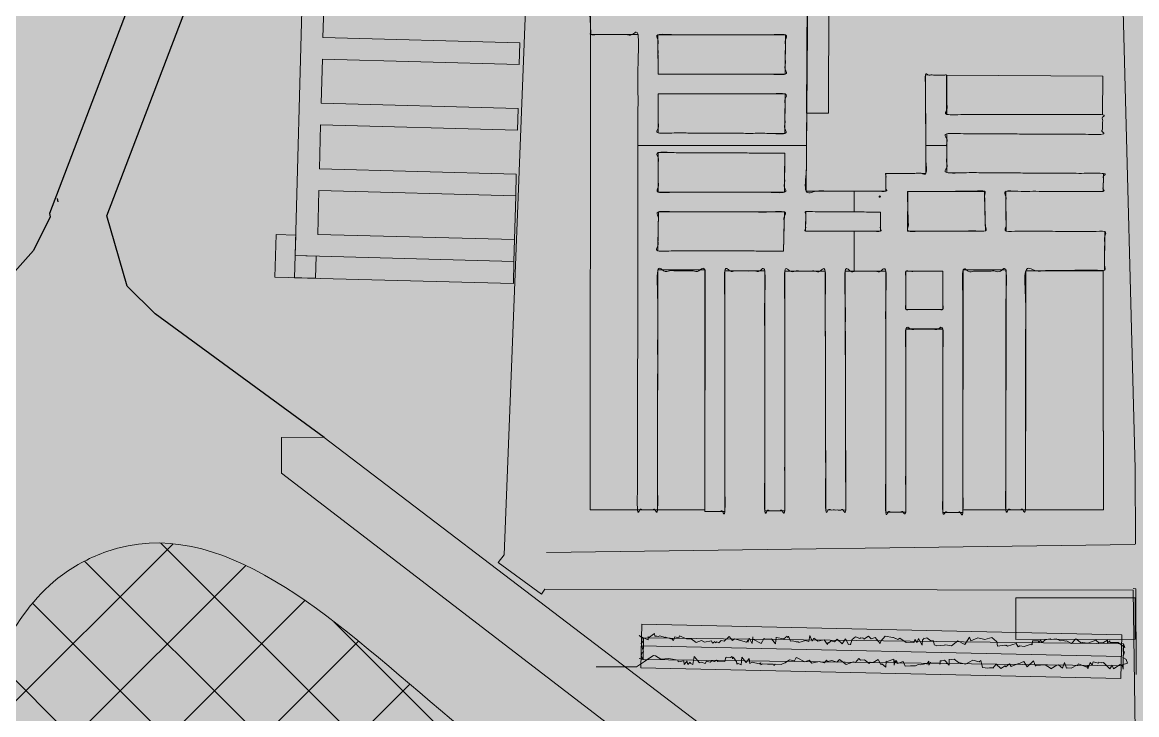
# Model space of a CAD drawing. Header units: metres. Extents: x 68582 to 69192, y 19191 to 19633.
# Drawn here: x 68884.2 to 68935.1, y 19441.5 to 19473.2 of the extents above; entities that cross this region are included whole.
import ezdxf

# ---------------------------------------------------------------- set-up
doc = ezdxf.new("R2010")
doc.units = ezdxf.units.M
doc.layers.get('0').update_dxf_attribs({"lineweight": 15})
doc.layers.add('None', color=7, linetype='Continuous', lineweight=5)

msp = doc.modelspace()

# ---------------------------------------------------------------- hatches: boundary and pattern name
at = {"true_color": 0xd1f0d1, "transparency": 33554687}
msp.add_hatch(color=254, dxfattribs=at).paths.add_polyline_path([(68588.122, 19191.443), (69192.296, 19191.443), (69192.296, 19628.232), (68588.122, 19628.232)], flags=0)
at = {"true_color": 0xffffff, "transparency": 33554687}
msp.add_hatch(color=7, dxfattribs=at).paths.add_polyline_path([(68897.942, 19454.195), (68936.933, 19424.471), (68965.43, 19402.104), (68964.17, 19400.02), (68955.785, 19406.122), (68954.813, 19406.889), (68935.102, 19422.414), (68933.483, 19423.763), (68896, 19452.573), (68896, 19454.195), (68897.898, 19454.211)], flags=0)
at = {"lineweight": 35, "true_color": 0x0988ff, "transparency": 33554687}
h = msp.add_hatch(dxfattribs=at)
h.set_pattern_fill('CMU HF', color=150, scale=50, style=0, pattern_type=2)
h.set_pattern_definition([(45, (0, 0), (-2.15526147, 2.15526147), []), (135, (0, 0), (2.15526147, 2.15526147), [])])
h.paths.add_polyline_path([(68885.984, 19447.918), (68886.1, 19448.002), (68886.219, 19448.084), (68886.339, 19448.164), (68886.461, 19448.242), (68886.585, 19448.317), (68886.71, 19448.39), (68886.837, 19448.461), (68886.964, 19448.53), (68887.093, 19448.596), (68887.223, 19448.659), (68887.353, 19448.72), (68887.484, 19448.779), (68887.615, 19448.834), (68887.747, 19448.887), (68887.879, 19448.938), (68888.011, 19448.985), (68888.133, 19449.027), (68888.254, 19449.065), (68888.376, 19449.102), (68888.497, 19449.136), (68888.619, 19449.168), (68888.74, 19449.197), (68888.862, 19449.224), (68888.983, 19449.249), (68889.104, 19449.272), (68889.225, 19449.292), (68889.346, 19449.31), (68889.468, 19449.326), (68889.589, 19449.34), (68889.709, 19449.352), (68889.951, 19449.368), (68890.193, 19449.377), (68890.434, 19449.377), (68890.675, 19449.369), (68890.916, 19449.353), (68891.157, 19449.33), (68891.398, 19449.299), (68891.638, 19449.26), (68891.878, 19449.214), (68892.118, 19449.162), (68892.358, 19449.102), (68892.598, 19449.035), (68892.838, 19448.962), (68893.077, 19448.883), (68893.316, 19448.797), (68893.555, 19448.705), (68893.794, 19448.608), (68894.033, 19448.504), (68894.272, 19448.395), (68894.51, 19448.281), (68894.749, 19448.161), (68895.225, 19447.906), (68895.701, 19447.632), (68896.176, 19447.341), (68896.651, 19447.033), (68897.126, 19446.71), (68897.6, 19446.373), (68898.547, 19445.662), (68899.493, 19444.913), (68907.211, 19438.427), (68909.052, 19436.807), (68909.918, 19435.994), (68910.738, 19435.175), (68911.13, 19434.763), (68911.507, 19434.348), (68911.87, 19433.93), (68912.218, 19433.509), (68912.55, 19433.084), (68912.864, 19432.655), (68913.161, 19432.222), (68913.303, 19432.004), (68913.44, 19431.785), (68913.572, 19431.564), (68913.699, 19431.342), (68913.821, 19431.118), (68913.938, 19430.894), (68914.05, 19430.667), (68914.156, 19430.44), (68914.257, 19430.21), (68914.352, 19429.979), (68914.442, 19429.747), (68914.526, 19429.513), (68914.604, 19429.277), (68914.676, 19429.039), (68914.742, 19428.799), (68914.802, 19428.558), (68914.856, 19428.315), (68914.903, 19428.069), (68914.954, 19427.757), (68914.994, 19427.441), (68915.026, 19427.123), (68915.047, 19426.801), (68915.06, 19426.477), (68915.065, 19426.15), (68915.061, 19425.82), (68915.049, 19425.487), (68915.03, 19425.152), (68915.004, 19424.814), (68914.971, 19424.473), (68914.931, 19424.13), (68914.834, 19423.438), (68914.714, 19422.736), (68914.576, 19422.025), (68914.421, 19421.307), (68912.836, 19414.986), (68912.418, 19413.103), (68912.237, 19412.167), (68912.079, 19411.238), (68911.949, 19410.317), (68911.851, 19409.409), (68911.815, 19408.96), (68911.788, 19408.516), (68911.771, 19408.075), (68911.764, 19407.639), (68911.768, 19407.208), (68911.783, 19406.782), (68911.811, 19406.362), (68911.85, 19405.948), (68911.902, 19405.54), (68911.933, 19405.338), (68911.967, 19405.138), (68912.005, 19404.94), (68912.046, 19404.743), (68912.09, 19404.549), (68912.139, 19404.356), (68912.191, 19404.165), (68912.246, 19403.976), (68912.306, 19403.789), (68912.369, 19403.604), (68912.436, 19403.421), (68912.508, 19403.24), (68912.583, 19403.061), (68912.662, 19402.885), (68912.728, 19402.746), (68912.796, 19402.61), (68912.867, 19402.474), (68912.94, 19402.34), (68913.093, 19402.075), (68913.255, 19401.813), (68913.426, 19401.556), (68913.605, 19401.302), (68913.792, 19401.05), (68913.986, 19400.801), (68914.187, 19400.554), (68914.395, 19400.309), (68914.827, 19399.82), (68917.731, 19396.765), (68918.234, 19396.202), (68918.733, 19395.614), (68919.225, 19394.997), (68919.467, 19394.676), (68919.705, 19394.347), (68919.975, 19393.959), (68920.239, 19393.559), (68920.498, 19393.15), (68920.75, 19392.733), (68920.995, 19392.308), (68921.233, 19391.876), (68921.463, 19391.44), (68921.684, 19390.999), (68921.896, 19390.556), (68922.099, 19390.11), (68922.291, 19389.664), (68922.473, 19389.218), (68922.643, 19388.773), (68922.801, 19388.331), (68922.947, 19387.893), (68923.081, 19387.459), (68923.2, 19387.031), (68923.306, 19386.611), (68923.397, 19386.198), (68923.474, 19385.795), (68923.506, 19385.597), (68923.534, 19385.402), (68923.558, 19385.209), (68923.578, 19385.02), (68923.594, 19384.834), (68923.606, 19384.651), (68923.613, 19384.471), (68923.616, 19384.295), (68923.615, 19384.123), (68923.609, 19383.954), (68923.599, 19383.79), (68923.583, 19383.629), (68923.563, 19383.473), (68923.552, 19383.397), (68923.539, 19383.322), (68923.525, 19383.247), (68923.509, 19383.174), (68923.493, 19383.102), (68923.475, 19383.032), (68923.456, 19382.962), (68923.435, 19382.894), (68923.414, 19382.827), (68923.391, 19382.761), (68923.367, 19382.697), (68923.341, 19382.633), (68923.314, 19382.571), (68923.286, 19382.511), (68923.257, 19382.451), (68923.226, 19382.393), (68923.194, 19382.337), (68923.161, 19382.282), (68923.126, 19382.228), (68923.09, 19382.176), (68923.052, 19382.125), (68923.013, 19382.075), (68922.991, 19382.049), (68922.969, 19382.022), (68922.946, 19381.997), (68922.923, 19381.971), (68922.899, 19381.946), (68922.875, 19381.922), (68922.825, 19381.874), (68922.774, 19381.828), (68922.721, 19381.784), (68922.667, 19381.741), (68922.611, 19381.701), (68922.553, 19381.661), (68922.494, 19381.624), (68922.433, 19381.588), (68922.371, 19381.554), (68922.308, 19381.521), (68922.242, 19381.49), (68922.176, 19381.46), (68922.108, 19381.432), (68922.038, 19381.406), (68921.967, 19381.381), (68921.895, 19381.357), (68921.821, 19381.335), (68921.746, 19381.314), (68921.669, 19381.295), (68921.591, 19381.277), (68921.512, 19381.261), (68921.432, 19381.245), (68921.35, 19381.232), (68921.267, 19381.219), (68921.182, 19381.208), (68921.01, 19381.19), (68920.833, 19381.176), (68920.651, 19381.168), (68920.464, 19381.164), (68920.273, 19381.165), (68920.077, 19381.17), (68919.877, 19381.18), (68919.673, 19381.194), (68919.253, 19381.233), (68918.818, 19381.287), (68918.369, 19381.355), (68917.907, 19381.435), (68917.433, 19381.526), (68916.452, 19381.739), (68910.097, 19383.337), (68909.034, 19383.569), (68907.734, 19383.814), (68906.465, 19384.014), (68905.227, 19384.175), (68898.422, 19384.811), (68897.388, 19384.937), (68896.381, 19385.091), (68895.888, 19385.181), (68895.402, 19385.28), (68894.922, 19385.391), (68894.449, 19385.513), (68893.982, 19385.649), (68893.522, 19385.799), (68893.069, 19385.963), (68892.844, 19386.051), (68892.622, 19386.144), (68892.4, 19386.24), (68892.181, 19386.342), (68891.963, 19386.447), (68891.746, 19386.557), (68891.549, 19386.662), (68891.353, 19386.772), (68890.965, 19387.001), (68890.582, 19387.246), (68890.204, 19387.505), (68889.83, 19387.778), (68889.461, 19388.064), (68889.096, 19388.363), (68888.734, 19388.674), (68888.377, 19388.996), (68888.023, 19389.329), (68887.672, 19389.673), (68887.324, 19390.027), (68886.638, 19390.761), (68885.962, 19391.528), (68885.296, 19392.323), (68884.636, 19393.142), (68878.343, 19401.494), (68877.198, 19403.083), (68876.653, 19403.88), (68876.132, 19404.681), (68875.64, 19405.487), (68875.405, 19405.893), (68875.178, 19406.301), (68874.961, 19406.711), (68874.752, 19407.123), (68874.554, 19407.538), (68874.365, 19407.956), (68874.188, 19408.377), (68874.021, 19408.801), (68873.866, 19409.228), (68873.724, 19409.659), (68873.594, 19410.093), (68873.477, 19410.532), (68873.374, 19410.975), (68873.284, 19411.422), (68873.237, 19411.696), (68873.195, 19411.972), (68873.158, 19412.25), (68873.126, 19412.528), (68873.078, 19413.09), (68873.047, 19413.657), (68873.035, 19414.228), (68873.04, 19414.802), (68873.06, 19415.379), (68873.096, 19415.959), (68873.146, 19416.54), (68873.209, 19417.122), (68873.285, 19417.705), (68873.372, 19418.287), (68873.578, 19419.447), (68873.818, 19420.599), (68874.122, 19421.877), (68874.458, 19423.139), (68874.825, 19424.385), (68875.219, 19425.616), (68875.637, 19426.834), (68876.079, 19428.039), (68877.019, 19430.417), (68882.443, 19442.854), (68882.662, 19443.343), (68882.889, 19443.826), (68883.125, 19444.302), (68883.373, 19444.767), (68883.502, 19444.996), (68883.634, 19445.221), (68883.77, 19445.443), (68883.91, 19445.662), (68884.054, 19445.876), (68884.202, 19446.087), (68884.356, 19446.293), (68884.514, 19446.495), (68884.677, 19446.692), (68884.846, 19446.884), (68885.02, 19447.071), (68885.2, 19447.252), (68885.386, 19447.428), (68885.579, 19447.597), (68885.678, 19447.68), (68885.778, 19447.761), (68885.88, 19447.84)], flags=0)
at = {"layer": 'None', "linetype": 'Continuous', "lineweight": 0, "true_color": 0xffffff, "transparency": 33554687}
msp.add_hatch(color=7, dxfattribs=at).paths.add_polyline_path([(68812.989, 19460.265), (68813.299, 19459.225), (68812.729, 19458.895), (68810.479, 19458.895), (68799.339, 19458.355), (68788.279, 19454.615), (68787.552, 19454.195), (68794.84, 19454.195), (68799.809, 19455.875), (68810.539, 19456.395), (68821.739, 19456.395), (68863.139, 19457.315), (68877.559, 19457.315), (68879.359, 19456.885), (68880.829, 19454.195), (68883.821, 19454.195), (68884.139, 19455.235), (68885.499, 19456.595), (68887.959, 19457.015), (68890.489, 19456.235), (68892.239, 19455.275), (68893.714, 19454.195), (68897.942, 19454.195), (68890.219, 19459.855), (68888.939, 19461.125), (68888.019, 19464.345), (68907.479, 19515.375), (68908.919, 19517.045), (68911.219, 19517.715), (68917.199, 19515.444), (68917.199, 19518.124), (68911.329, 19520.355), (68909.929, 19521.915), (68910.509, 19524.525), (68912.022, 19527.746), (68909.809, 19527.746), (68908.129, 19524.155), (68906.969, 19523.625), (68906.059, 19523.675), (68905.259, 19524.115), (68892.439, 19536.425), (68884.959, 19542.595), (68882.939, 19543.875), (68877.639, 19547.295), (68869.573, 19551.695), (68865.214, 19551.695), (68866.599, 19551.035), (68876.639, 19545.555), (68881.889, 19542.175), (68883.789, 19540.975), (68891.069, 19534.965), (68904.049, 19522.495), (68905.509, 19519.995), (68905.649, 19519.025), (68905.299, 19516.665), (68885.389, 19464.455), (68885.429, 19464.295), (68884.669, 19462.755), (68882.929, 19460.815), (68881.459, 19459.965), (68877.849, 19459.815), (68863.129, 19459.815), (68822.489, 19458.915), (68820.849, 19459.065), (68816.389, 19460.705), (68809.119, 19466.215), (68799.949, 19474.475), (68789.559, 19482.325), (68787.409, 19486.045), (68786.759, 19494.825), (68786.239, 19513.405), (68786.022, 19533.265), (68783.992, 19533.265), (68784.139, 19513.385), (68784.279, 19493.515), (68785.229, 19484.855), (68784.129, 19483.005), (68779.199, 19483.365), (68779.199, 19481.358), (68788.269, 19480.695), (68788.889, 19480.325), (68798.669, 19472.935), (68807.779, 19464.725), (68812.339, 19461.255)], flags=0)
h = msp.add_hatch(color=7, dxfattribs=at)
h.paths.add_polyline_path([(68936.24, 19493.8), (68935.86, 19491.75), (68937.05, 19424.38), (68935.23, 19425.8), (68934.93, 19447.22), (68908.03, 19447.26), (68907.88, 19447.03), (68905.91, 19448.48), (68906.17, 19448.83), (68907.89, 19492.51), (68907.35, 19493.35), (68900.39, 19496.7), (68901.02, 19498.44), (68908.99, 19494.13), (68934.91, 19495.11), (68935.9, 19495.44), (68948.22, 19503.68), (68949.27, 19505.16), (68952.18, 19504.44)], flags=0)
h.paths.add_polyline_path([(68908.11, 19448.98), (68934.9, 19449.22), (68934.26, 19493.44), (68909.27, 19492.41)], flags=0)
h = msp.add_hatch(color=7, dxfattribs=at)
h.paths.add_polyline_path([(68799.84, 19386.02), (68789.95, 19386.9), (68781.97, 19386.61), (68773.27, 19384.56), (68766.62, 19381.94), (68748.84, 19370.6), (68746.75, 19366.63), (68746.49, 19363.19), (68746.68, 19359.75), (68746.03, 19354.21), (68745.717, 19353), (68743.653, 19353), (68744.06, 19354.58), (68744.68, 19359.8), (68744.41, 19364.47), (68740.99, 19370.95), (68732.83, 19377.49), (68729.15, 19380.5), (68725.54, 19384.08), (68723.21, 19387.28), (68721.23, 19392.29), (68719.51, 19395.27), (68718.26, 19396.33), (68715.99, 19397.05), (68713.09, 19396.09), (68709.999, 19395.093), (68706, 19393.939), (68706, 19396.061), (68709, 19396.875), (68712.39, 19397.97), (68715.98, 19399.15), (68723.43, 19403.64), (68726.42, 19405.66), (68738.87, 19414.06), (68755.26, 19419.94), (68769.04, 19422.04), (68772.54, 19421.8), (68773.32, 19423.3), (68774.64, 19437.94), (68769.945, 19438.437), (68769.945, 19440.561), (68775.04, 19440.09), (68776.38, 19443.85), (68778.83, 19449.39), (68788.17, 19454.78), (68799.23, 19458.52), (68810.37, 19459.06), (68812.62, 19459.06), (68813.19, 19459.39), (68812.88, 19460.43), (68812.23, 19461.42), (68807.67, 19464.89), (68804.352, 19467.88), (68807.345, 19467.88), (68809.01, 19466.38), (68816.28, 19460.87), (68820.74, 19459.23), (68822.38, 19459.08), (68863.02, 19459.98), (68877.74, 19459.98), (68881.35, 19460.13), (68882.82, 19460.98), (68884.56, 19462.92), (68885.32, 19464.46), (68885.28, 19464.62), (68886.523, 19467.88), (68889.195, 19467.88), (68887.91, 19464.51), (68888.83, 19461.29), (68890.11, 19460.02), (68896, 19455.662), (68896, 19452.573), (68892.13, 19455.44), (68890.38, 19456.4), (68887.85, 19457.18), (68885.39, 19456.76), (68884.03, 19455.4), (68883.66, 19454.19), (68883.71, 19454.1), (68883.28, 19452.99), (68872.46, 19424.51), (68870.39, 19417.14), (68870.324, 19417.017), (68870.474, 19416.931), (68870.06, 19412.46), (68871.13, 19408.51), (68871.83, 19407.09), (68880.85, 19393.85), (68887.33, 19386.26), (68890.4, 19384.17), (68890.2, 19381.49), (68887.83, 19380.47), (68887.07, 19378.35), (68887.07, 19375.09), (68884.83, 19375.09), (68884.73, 19379.14), (68883.91, 19380.24), (68883.22, 19380.45), (68882.08, 19380.41), (68868.03, 19375.262), (68852.77, 19371.1), (68844.22, 19369.71), (68840.87, 19369.2), (68839.58, 19368.49), (68839.45, 19367.4), (68836.83, 19365.887), (68835.04, 19368.32), (68829.92, 19372.32), (68819.958, 19378.79), (68812.33, 19382.242), (68806.83, 19384.09)], flags=0)
h.paths.add_polyline_path([(68775.85, 19423.46), (68776.37, 19421.28), (68790.55, 19418.32), (68795.86, 19416.83), (68807.28, 19413.96), (68831.23, 19411.69), (68853.45, 19410.37), (68856.89, 19410.37), (68860.28, 19410.76), (68863.66, 19412.78), (68866.24, 19416.21), (68870.38, 19426.08), (68880.96, 19453.92), (68879.25, 19457.05), (68877.45, 19457.48), (68863.03, 19457.48), (68821.63, 19456.56), (68810.43, 19456.56), (68799.7, 19456.04), (68789.2, 19452.49), (68780.77, 19447.62), (68777.69, 19440.94)], flags=0)
h.paths.add_polyline_path([(68870.05, 19404.5), (68868.305, 19405.629), (68865.01, 19407.11), (68858.23, 19407.87), (68853.41, 19407.87), (68831.02, 19409.2), (68806.85, 19411.49), (68795.21, 19414.42), (68789.97, 19415.89), (68774.31, 19419.16), (68769.945, 19419.863), (68769.03, 19420.01), (68755.76, 19418), (68739.78, 19412.27), (68727.67, 19404.09), (68724.16, 19400.73), (68722.5, 19396.61), (68723.23, 19392.69), (68724.97, 19388.26), (68727.16, 19385.29), (68730.49, 19381.99), (68734.25, 19378.92), (68741.76, 19372.9), (68745.33, 19372.02), (68747.84, 19372.34), (68765.71, 19383.73), (68772.69, 19386.48), (68781.68, 19388.6), (68790.1, 19389.11), (68799.84, 19388.21), (68805.18, 19386.88), (68812.83, 19384.23), (68820.66, 19380.72), (68826.29, 19377.07), (68835.18, 19371.98), (68842.61, 19371.51), (68849.74, 19372.37), (68867.92, 19377.04), (68876.83, 19380.304), (68882.08, 19382.65), (68882.98, 19385.18), (68882.4, 19387.3), (68875.5, 19397.08)], flags=0)
at = {"layer": 'None', "linetype": 'Continuous', "lineweight": 211, "transparency": 33554597}
h = msp.add_hatch(color=7, dxfattribs=at)
h.set_gradient(color1=(38, 167, 1), color2=(9, 207, 3), one_color=1)
h.paths.add_polyline_path([(68923.398, 19465.221), (68923.398, 19465.222), (68923.398, 19465.224), (68923.398, 19465.226), (68923.397, 19465.228), (68923.397, 19465.23), (68923.397, 19465.231), (68923.396, 19465.233), (68923.396, 19465.235), (68923.395, 19465.237), (68923.395, 19465.238), (68923.394, 19465.24), (68923.393, 19465.242), (68923.393, 19465.243), (68923.392, 19465.245), (68923.391, 19465.247), (68923.39, 19465.248), (68923.389, 19465.25), (68923.388, 19465.251), (68923.387, 19465.253), (68923.386, 19465.254), (68923.385, 19465.255), (68923.383, 19465.257), (68923.382, 19465.258), (68923.381, 19465.259), (68923.379, 19465.26), (68923.378, 19465.262), (68923.377, 19465.263), (68923.375, 19465.264), (68923.374, 19465.265), (68923.372, 19465.266), (68923.37, 19465.267), (68923.369, 19465.267), (68923.367, 19465.268), (68923.366, 19465.269), (68923.364, 19465.269), (68923.362, 19465.27), (68923.36, 19465.271), (68923.359, 19465.271), (68923.357, 19465.272), (68923.355, 19465.272), (68923.353, 19465.272), (68923.352, 19465.272), (68923.35, 19465.273), (68923.348, 19465.273), (68923.346, 19465.273), (68923.344, 19465.273), (68923.343, 19465.273), (68923.341, 19465.273), (68923.339, 19465.272), (68923.337, 19465.272), (68923.335, 19465.272), (68923.334, 19465.271), (68923.332, 19465.271), (68923.33, 19465.27), (68923.328, 19465.27), (68923.327, 19465.269), (68923.325, 19465.268), (68923.323, 19465.268), (68923.322, 19465.267), (68923.32, 19465.266), (68923.319, 19465.265), (68923.317, 19465.264), (68923.316, 19465.263), (68923.314, 19465.262), (68923.313, 19465.261), (68923.311, 19465.26), (68923.31, 19465.259), (68923.309, 19465.257), (68923.307, 19465.256), (68923.306, 19465.255), (68923.305, 19465.253), (68923.304, 19465.252), (68923.303, 19465.25), (68923.302, 19465.249), (68923.301, 19465.247), (68923.3, 19465.246), (68923.299, 19465.244), (68923.298, 19465.243), (68923.298, 19465.241), (68923.297, 19465.239), (68923.296, 19465.238), (68923.296, 19465.236), (68923.295, 19465.234), (68923.295, 19465.232), (68923.295, 19465.231), (68923.294, 19465.229), (68923.294, 19465.227), (68923.294, 19465.225), (68923.294, 19465.223), (68923.294, 19465.222), (68923.294, 19465.22), (68923.294, 19465.218), (68923.294, 19465.216), (68923.294, 19465.214), (68923.294, 19465.213), (68923.295, 19465.211), (68923.295, 19465.209), (68923.295, 19465.207), (68923.296, 19465.205), (68923.296, 19465.204), (68923.297, 19465.202), (68923.298, 19465.2), (68923.298, 19465.199), (68923.299, 19465.197), (68923.3, 19465.195), (68923.301, 19465.194), (68923.302, 19465.192), (68923.303, 19465.191), (68923.304, 19465.189), (68923.305, 19465.188), (68923.306, 19465.187), (68923.307, 19465.185), (68923.309, 19465.184), (68923.31, 19465.183), (68923.311, 19465.181), (68923.313, 19465.18), (68923.314, 19465.179), (68923.316, 19465.178), (68923.317, 19465.177), (68923.319, 19465.176), (68923.32, 19465.175), (68923.322, 19465.174), (68923.323, 19465.174), (68923.325, 19465.173), (68923.327, 19465.172), (68923.328, 19465.171), (68923.33, 19465.171), (68923.332, 19465.17), (68923.334, 19465.17), (68923.335, 19465.17), (68923.337, 19465.169), (68923.339, 19465.169), (68923.341, 19465.169), (68923.343, 19465.169), (68923.344, 19465.169), (68923.346, 19465.169), (68923.348, 19465.169), (68923.35, 19465.169), (68923.352, 19465.169), (68923.353, 19465.169), (68923.355, 19465.169), (68923.357, 19465.17), (68923.359, 19465.17), (68923.36, 19465.171), (68923.362, 19465.171), (68923.364, 19465.172), (68923.366, 19465.172), (68923.367, 19465.173), (68923.369, 19465.174), (68923.37, 19465.175), (68923.372, 19465.176), (68923.374, 19465.177), (68923.375, 19465.178), (68923.377, 19465.179), (68923.378, 19465.18), (68923.379, 19465.181), (68923.381, 19465.182), (68923.382, 19465.183), (68923.383, 19465.185), (68923.385, 19465.186), (68923.386, 19465.187), (68923.387, 19465.189), (68923.388, 19465.19), (68923.389, 19465.192), (68923.39, 19465.193), (68923.391, 19465.195), (68923.392, 19465.196), (68923.393, 19465.198), (68923.393, 19465.2), (68923.394, 19465.201), (68923.395, 19465.203), (68923.395, 19465.205), (68923.396, 19465.206), (68923.396, 19465.208), (68923.397, 19465.21), (68923.397, 19465.212), (68923.397, 19465.213), (68923.398, 19465.215), (68923.398, 19465.217), (68923.398, 19465.219)], flags=0)

# ---------------------------------------------------------------- linework, layer by layer
at = {"color": 0, "linetype": 'ByBlock', "lineweight": -2, "transparency": 16777216}
msp.add_line((68885.741, 19465.14), (68885.779, 19464.98), dxfattribs=at)
at = {"color": 7, "true_color": 0xffffff, "transparency": 33554687}
msp.add_lwpolyline([(68897.942, 19454.195), (68936.933, 19424.471), (68965.43, 19402.104), (68964.17, 19400.02), (68955.785, 19406.122), (68954.813, 19406.889), (68935.102, 19422.414), (68933.483, 19423.763), (68896, 19452.573), (68896, 19454.195), (68897.898, 19454.211)], close=True, dxfattribs=at)
msp.add_open_spline([(68885.984, 19447.918), (68886.6, 19448.372), (68892.522, 19451.451), (68903.581, 19440.872), (68917.334, 19430.87), (68912.906, 19416.126), (68910.061, 19402.477), (68920.787, 19395.584), (68927.015, 19377.394), (68906.559, 19385.701), (68891.152, 19383.37), (68881.085, 19398.338), (68872.118, 19409.073), (68873.57, 19421.145), (68876.979, 19430.858), (68881.275, 19439.689), (68883.753, 19446.276), (68885.984, 19447.918)], degree=3, knots=[0, 0, 0, 0, 2.291257, 19.18891, 37.129956, 48.448733, 62.442982, 73.510459, 86.220684, 100.279883, 117.823948, 133.905289, 149.007929, 158.20087, 168.527389, 179.94783, 188.239344, 188.239344, 188.239344, 188.239344])
at = {"layer": 'None', "color": 7, "linetype": 'Continuous', "lineweight": 5, "transparency": 33554687}
for p, q in [((68933.996, 19491.945), (68935.019, 19452.761)), ((68896.626, 19462.52), (68896.975, 19475.529)), ((68897.948, 19474.503), (68897.894, 19472.5)), ((68910.133, 19472.632), (68910.104, 19473.532)), ((68897.894, 19472.5), (68906.891, 19472.259)), ((68912.297, 19472.629), (68910.133, 19472.632)), ((68913.207, 19472.625), (68913.21, 19470.825)), ((68919.033, 19472.618), (68913.207, 19472.625)), ((68919.024, 19470.818), (68919.033, 19472.618)), ((68920.039, 19472.816), (68919.977, 19465.473)), ((68906.891, 19472.259), (68906.864, 19471.26)), ((68897.868, 19471.501), (68897.814, 19469.498)), ((68906.864, 19471.26), (68897.868, 19471.501)), ((68913.21, 19470.825), (68919.024, 19470.818)), ((68925.434, 19470.788), (68926.403, 19470.769)), ((68925.459, 19466.289), (68925.434, 19470.788)), ((68926.403, 19470.769), (68926.414, 19468.98)), ((68897.814, 19469.498), (68906.811, 19469.257)), ((68919.018, 19469.918), (68913.212, 19469.925)), ((68913.212, 19469.925), (68913.217, 19468.135)), ((68919.007, 19468.107), (68919.018, 19469.918)), ((68906.811, 19469.257), (68906.784, 19468.257)), ((68897.787, 19468.498), (68897.733, 19466.495)), ((68906.784, 19468.257), (68897.787, 19468.498)), ((68913.217, 19468.135), (68919.007, 19468.107)), ((68926.408, 19468.097), (68926.405, 19466.318)), ((68913.219, 19467.235), (68913.222, 19465.425)), ((68919.002, 19467.207), (68913.219, 19467.235)), ((68918.992, 19465.418), (68919.002, 19467.207)), ((68897.733, 19466.495), (68906.73, 19466.254)), ((68906.73, 19466.254), (68906.703, 19465.255)), ((68923.627, 19466.274), (68925.459, 19466.289)), ((68923.627, 19465.465), (68923.627, 19466.274)), ((68926.405, 19466.318), (68933.579, 19466.281)), ((68933.579, 19466.281), (68933.553, 19465.456)), ((68897.707, 19465.496), (68897.653, 19463.493)), ((68906.703, 19465.255), (68897.707, 19465.496)), ((68913.222, 19465.425), (68918.992, 19465.418)), ((68919.977, 19465.473), (68923.627, 19465.465)), ((68928.127, 19465.471), (68924.608, 19465.448)), ((68928.175, 19463.651), (68928.127, 19465.471)), ((68929.101, 19465.463), (68929.123, 19463.644)), ((68933.553, 19465.456), (68929.101, 19465.463)), ((68913.224, 19464.525), (68913.2, 19462.741)), ((68918.986, 19464.518), (68913.224, 19464.525)), ((68918.946, 19462.73), (68918.986, 19464.518)), ((68919.966, 19464.534), (68919.955, 19463.643)), ((68923.375, 19464.512), (68919.966, 19464.534)), ((68923.379, 19463.639), (68923.375, 19464.512)), ((68897.653, 19463.493), (68906.65, 19463.252)), ((68919.955, 19463.643), (68923.379, 19463.639)), ((68924.656, 19463.634), (68928.175, 19463.651)), ((68929.123, 19463.644), (68933.628, 19463.62)), ((68933.628, 19463.62), (68933.619, 19461.861)), ((68906.65, 19463.252), (68906.623, 19462.252)), ((68906.623, 19462.252), (68896.626, 19462.52)), ((68913.2, 19462.741), (68918.946, 19462.73)), ((68913.199, 19461.827), (68913.185, 19450.893)), ((68915.349, 19450.818), (68915.349, 19461.823)), ((68916.264, 19461.821), (68916.264, 19450.817)), ((68918.087, 19461.818), (68916.264, 19461.821)), ((68918.086, 19450.848), (68918.087, 19461.818)), ((68919.002, 19461.816), (68919.001, 19450.847)), ((68920.849, 19461.812), (68919.002, 19461.816)), ((68920.876, 19450.886), (68920.849, 19461.812)), ((68921.763, 19461.811), (68921.79, 19450.884)), ((68923.621, 19461.807), (68921.763, 19461.811)), ((68923.617, 19450.792), (68923.621, 19461.807)), ((68924.536, 19461.806), (68924.535, 19460.059)), ((68926.232, 19461.803), (68924.536, 19461.806)), ((68926.232, 19460.059), (68926.232, 19461.803)), ((68927.147, 19461.801), (68927.143, 19450.773)), ((68929.105, 19450.894), (68929.116, 19461.819)), ((68930.016, 19461.827), (68930.005, 19450.893)), ((68930.015, 19454.487), (68930.015, 19461.829)), ((68930.015, 19461.829), (68933.557, 19461.829)), ((68933.619, 19461.861), (68930.016, 19461.827)), ((68933.557, 19461.829), (68933.557, 19454.487)), ((68924.535, 19460.059), (68926.232, 19460.059)), ((68924.535, 19459.159), (68924.531, 19450.791)), ((68926.231, 19459.159), (68924.535, 19459.159)), ((68926.229, 19450.774), (68926.231, 19459.159)), ((68933.571, 19450.889), (68933.571, 19454.513)), ((68935.019, 19452.761), (68935.034, 19449.328)), ((68913.185, 19450.893), (68912.271, 19450.894)), ((68916.264, 19450.817), (68915.349, 19450.818)), ((68919.001, 19450.847), (68918.086, 19450.848)), ((68921.79, 19450.884), (68920.876, 19450.886)), ((68924.531, 19450.791), (68923.617, 19450.792)), ((68927.143, 19450.773), (68926.229, 19450.774)), ((68930.005, 19450.893), (68929.105, 19450.894)), ((68930.005, 19450.893), (68933.571, 19450.889)), ((68934.932, 19447.302), (68935.044, 19447.281)), ((68935.044, 19447.281), (68935.069, 19443.356)), ((68934.38, 19444.18), (68912.45, 19444.67))]:
    msp.add_line(p, q, dxfattribs=at)
at = {"layer": 'None', "color": 7, "linetype": 'Continuous', "lineweight": 15, "transparency": 33554687}
for p, q in [((68910.128, 19472.909), (68910.146, 19484.329)), ((68920.004, 19469.033), (68920.026, 19475.407)), ((68921.026, 19475.413), (68921.004, 19469.039)), ((68910.105, 19450.897), (68910.128, 19472.909)), ((68910.105, 19450.897), (68910.128, 19472.909)), ((68926.403, 19468.985), (68926.406, 19470.769)), ((68926.406, 19470.769), (68933.535, 19470.732)), ((68933.535, 19470.732), (68933.532, 19468.97)), ((68921.004, 19469.039), (68920.004, 19469.033)), ((68924.608, 19463.637), (68924.626, 19465.448)), ((68924.626, 19465.448), (68928.127, 19465.445)), ((68906.703, 19465.255), (68906.65, 19463.252)), ((68895.7, 19461.534), (68895.752, 19463.484)), ((68895.752, 19463.484), (68896.652, 19463.459)), ((68896.652, 19463.459), (68896.626, 19462.52)), ((68928.109, 19463.634), (68924.608, 19463.637)), ((68896.626, 19462.52), (68896.599, 19461.509)), ((68896.626, 19462.52), (68897.587, 19462.494)), ((68906.623, 19462.252), (68896.626, 19462.52)), ((68897.587, 19462.494), (68897.547, 19461.484)), ((68906.596, 19461.241), (68906.623, 19462.252)), ((68913.183, 19450.893), (68913.195, 19461.876)), ((68913.195, 19461.876), (68915.358, 19461.874)), ((68915.358, 19461.874), (68915.347, 19450.891)), ((68927.14, 19450.896), (68927.151, 19461.879)), ((68927.143, 19461.876), (68929.116, 19461.877)), ((68927.151, 19461.879), (68929.116, 19461.877)), ((68927.151, 19461.879), (68929.116, 19461.877)), ((68929.116, 19461.877), (68929.105, 19450.894)), ((68897.547, 19461.484), (68895.7, 19461.534)), ((68896.599, 19461.509), (68906.596, 19461.241)), ((68924.541, 19459.179), (68926.226, 19459.177)), ((68912.269, 19450.894), (68910.105, 19450.897)), ((68915.347, 19450.891), (68913.183, 19450.893)), ((68929.105, 19450.894), (68927.14, 19450.896)), ((68935.024, 19446.87), (68929.568, 19446.86)), ((68929.568, 19446.86), (68929.572, 19444.959)), ((68935.027, 19444.97), (68935.024, 19446.87)), ((68912.351, 19445.14), (68912.551, 19445.045)), ((68912.537, 19445.013), (68912.351, 19445.14)), ((68912.528, 19444.887), (68912.537, 19445.013)), ((68912.538, 19444.045), (68912.551, 19445.045)), ((68912.551, 19445.045), (68912.753, 19444.953)), ((68912.551, 19445.045), (68934.481, 19444.763)), ((68912.753, 19444.953), (68912.759, 19445.094)), ((68912.759, 19445.094), (68912.782, 19445.042)), ((68912.782, 19445.042), (68913.044, 19445.232)), ((68913.044, 19445.232), (68913.065, 19445.119)), ((68913.065, 19445.119), (68913.159, 19445.12)), ((68913.159, 19445.12), (68913.234, 19445.1)), ((68913.234, 19445.1), (68913.289, 19445.136)), ((68913.289, 19445.136), (68913.534, 19445.054)), ((68913.534, 19445.054), (68913.549, 19445.076)), ((68913.549, 19445.076), (68913.798, 19444.988)), ((68913.798, 19444.988), (68913.873, 19444.997)), ((68913.873, 19444.997), (68913.873, 19444.944)), ((68913.917, 19444.912), (68913.979, 19445.09)), ((68913.979, 19445.09), (68914.155, 19445.033)), ((68914.155, 19445.033), (68914.193, 19445.134)), ((68914.193, 19445.134), (68914.513, 19444.986)), ((68914.513, 19444.986), (68914.73, 19444.986)), ((68914.73, 19444.986), (68914.959, 19444.83)), ((68916.229, 19444.882), (68916.463, 19445.102)), ((68916.463, 19445.102), (68916.612, 19444.92)), ((68916.612, 19444.92), (68916.703, 19444.999)), ((68916.703, 19444.999), (68916.976, 19444.913)), ((68917.337, 19444.869), (68917.377, 19445.018)), ((68917.377, 19445.018), (68917.513, 19444.773)), ((68917.513, 19444.773), (68917.536, 19445.09)), ((68917.536, 19445.09), (68917.55, 19444.943)), ((68917.919, 19444.773), (68918.058, 19445.021)), ((68918.058, 19445.021), (68918.069, 19444.981)), ((68918.069, 19444.981), (68918.393, 19444.992)), ((68918.393, 19444.992), (68918.573, 19444.769)), ((68918.573, 19444.769), (68918.61, 19445.063)), ((68918.61, 19445.063), (68918.61, 19445.047)), ((68918.61, 19445.047), (68918.613, 19445.049)), ((68918.613, 19445.049), (68918.957, 19444.988)), ((68918.957, 19444.988), (68919.111, 19445.113)), ((68919.111, 19445.113), (68919.147, 19445.031)), ((68919.147, 19445.031), (68919.178, 19445.11)), ((68919.178, 19445.11), (68919.271, 19444.882)), ((68920.101, 19444.871), (68920.155, 19445.139)), ((68920.155, 19445.139), (68920.255, 19444.892)), ((68920.255, 19444.892), (68920.33, 19445.017)), ((68920.33, 19445.017), (68920.516, 19444.881)), ((68921.271, 19444.851), (68921.398, 19444.977)), ((68921.398, 19444.977), (68921.631, 19444.766)), ((68921.631, 19444.766), (68921.772, 19444.989)), ((68921.772, 19444.989), (68921.922, 19444.728)), ((68922.006, 19444.718), (68922.08, 19444.983)), ((68922.08, 19444.983), (68922.089, 19444.959)), ((68922.089, 19444.959), (68922.238, 19445.083)), ((68922.238, 19445.083), (68922.436, 19445.014)), ((68922.436, 19445.014), (68922.468, 19445.033)), ((68922.468, 19445.033), (68922.571, 19445.016)), ((68922.571, 19445.016), (68922.582, 19445.032)), ((68922.582, 19445.032), (68922.619, 19444.97)), ((68922.619, 19444.97), (68922.834, 19445.12)), ((68922.834, 19445.12), (68922.95, 19444.995)), ((68922.95, 19444.995), (68923.129, 19445.05)), ((68923.129, 19445.05), (68923.361, 19444.773)), ((68923.4, 19444.883), (68923.587, 19445.111)), ((68923.587, 19445.111), (68923.939, 19445.052)), ((68923.939, 19445.052), (68923.966, 19445.055)), ((68923.966, 19445.055), (68924.065, 19445.008)), ((68924.065, 19445.008), (68924.074, 19445.008)), ((68924.074, 19445.008), (68924.17, 19444.966)), ((68924.17, 19444.966), (68924.27, 19445.025)), ((68924.27, 19445.025), (68924.557, 19444.826)), ((68925.054, 19444.832), (68925.12, 19445.002)), ((68925.12, 19445.002), (68925.284, 19444.696)), ((68925.328, 19444.954), (68925.359, 19445.022)), ((68925.359, 19445.022), (68925.385, 19445.004)), ((68925.385, 19445.004), (68925.503, 19445.034)), ((68925.503, 19445.034), (68925.678, 19444.903)), ((68927.233, 19444.732), (68927.445, 19445.064)), ((68927.445, 19445.064), (68927.507, 19444.904)), ((68927.507, 19444.904), (68927.834, 19445.042)), ((68927.834, 19445.042), (68928.151, 19444.958)), ((68928.151, 19444.958), (68928.473, 19445.05)), ((68928.473, 19445.05), (68928.689, 19444.872)), ((68930.913, 19444.944), (68931.137, 19444.991)), ((68931.137, 19444.991), (68931.176, 19444.964)), ((68931.176, 19444.964), (68931.411, 19444.988)), ((68931.411, 19444.988), (68931.6, 19444.905)), ((68932.107, 19444.786), (68932.304, 19444.988)), ((68932.304, 19444.988), (68932.564, 19444.8)), ((68912.436, 19444.78), (68912.531, 19444.879)), ((68912.541, 19444.398), (68912.436, 19444.78)), ((68912.531, 19444.879), (68912.528, 19444.887)), ((68913.873, 19444.944), (68913.876, 19444.947)), ((68913.876, 19444.947), (68913.917, 19444.912)), ((68914.959, 19444.83), (68915.198, 19444.911)), ((68915.198, 19444.911), (68915.338, 19444.845)), ((68915.338, 19444.845), (68915.655, 19444.895)), ((68915.655, 19444.895), (68915.688, 19444.823)), ((68915.688, 19444.823), (68915.689, 19444.823)), ((68915.689, 19444.823), (68915.715, 19444.799)), ((68915.715, 19444.799), (68915.8, 19444.874)), ((68915.8, 19444.874), (68915.837, 19444.813)), ((68915.837, 19444.813), (68915.892, 19444.858)), ((68915.892, 19444.858), (68915.991, 19444.809)), ((68915.991, 19444.809), (68916.101, 19444.917)), ((68916.101, 19444.917), (68916.229, 19444.882)), ((68916.976, 19444.913), (68916.977, 19444.914)), ((68916.977, 19444.914), (68917.258, 19444.842)), ((68917.258, 19444.842), (68917.325, 19444.934)), ((68917.325, 19444.934), (68917.329, 19444.841)), ((68917.329, 19444.841), (68917.331, 19444.87)), ((68917.331, 19444.87), (68917.337, 19444.869)), ((68917.55, 19444.943), (68917.579, 19444.967)), ((68917.579, 19444.967), (68917.919, 19444.773)), ((68919.271, 19444.882), (68919.377, 19444.905)), ((68919.377, 19444.905), (68919.529, 19444.85)), ((68919.529, 19444.85), (68919.632, 19444.854)), ((68919.632, 19444.854), (68919.651, 19444.817)), ((68919.651, 19444.817), (68919.949, 19444.91)), ((68919.949, 19444.91), (68920.101, 19444.871)), ((68920.516, 19444.881), (68920.802, 19444.95)), ((68920.802, 19444.95), (68920.949, 19444.731)), ((68920.949, 19444.731), (68920.97, 19444.824)), ((68920.97, 19444.824), (68920.997, 19444.799)), ((68920.997, 19444.799), (68921.123, 19444.906)), ((68921.123, 19444.906), (68921.271, 19444.851)), ((68921.922, 19444.728), (68921.986, 19444.746)), ((68921.986, 19444.746), (68922.006, 19444.718)), ((68923.361, 19444.773), (68923.396, 19444.902)), ((68923.396, 19444.902), (68923.4, 19444.883)), ((68924.557, 19444.826), (68924.909, 19444.834)), ((68924.909, 19444.834), (68924.911, 19444.828)), ((68924.911, 19444.828), (68924.954, 19444.966)), ((68924.954, 19444.966), (68925.054, 19444.832)), ((68925.284, 19444.696), (68925.304, 19444.964)), ((68925.304, 19444.964), (68925.328, 19444.954)), ((68925.678, 19444.903), (68925.783, 19444.915)), ((68925.783, 19444.915), (68925.848, 19444.704)), ((68925.848, 19444.704), (68925.849, 19444.723)), ((68925.849, 19444.723), (68925.957, 19444.665)), ((68925.957, 19444.665), (68926.286, 19444.708)), ((68926.286, 19444.708), (68926.304, 19444.696)), ((68926.304, 19444.696), (68926.345, 19444.719)), ((68926.345, 19444.719), (68926.619, 19444.669)), ((68926.619, 19444.669), (68926.624, 19444.684)), ((68926.624, 19444.684), (68926.628, 19444.673)), ((68926.628, 19444.673), (68926.921, 19444.898)), ((68926.921, 19444.898), (68927.233, 19444.732)), ((68928.689, 19444.872), (68928.691, 19444.876)), ((68928.691, 19444.876), (68928.722, 19444.662)), ((68928.722, 19444.662), (68929.052, 19444.707)), ((68929.052, 19444.707), (68929.101, 19444.681)), ((68929.101, 19444.681), (68929.12, 19444.703)), ((68929.12, 19444.703), (68929.186, 19444.655)), ((68929.186, 19444.655), (68929.578, 19444.777)), ((68929.572, 19444.959), (68935.027, 19444.97)), ((68929.578, 19444.777), (68929.667, 19444.621)), ((68929.667, 19444.621), (68929.746, 19444.673)), ((68929.746, 19444.673), (68929.952, 19444.649)), ((68929.952, 19444.649), (68930.265, 19444.755)), ((68930.265, 19444.755), (68930.313, 19444.715)), ((68930.313, 19444.715), (68930.327, 19444.9)), ((68930.327, 19444.9), (68930.553, 19444.897)), ((68930.553, 19444.897), (68930.579, 19444.9)), ((68930.579, 19444.9), (68930.639, 19444.83)), ((68930.639, 19444.83), (68930.683, 19444.931)), ((68930.683, 19444.931), (68930.762, 19444.828)), ((68930.762, 19444.828), (68930.91, 19444.95)), ((68930.91, 19444.95), (68930.913, 19444.944)), ((68931.6, 19444.905), (68931.735, 19444.918)), ((68931.735, 19444.918), (68931.846, 19444.886)), ((68931.846, 19444.886), (68931.881, 19444.894)), ((68931.881, 19444.894), (68932.107, 19444.786)), ((68932.564, 19444.8), (68932.607, 19444.825)), ((68932.607, 19444.825), (68932.857, 19444.792)), ((68932.857, 19444.792), (68933.229, 19444.935)), ((68933.229, 19444.935), (68933.364, 19444.805)), ((68933.364, 19444.805), (68933.568, 19444.829)), ((68933.568, 19444.829), (68933.578, 19444.826)), ((68933.578, 19444.826), (68933.754, 19444.934)), ((68933.754, 19444.934), (68933.754, 19444.807)), ((68933.754, 19444.807), (68933.861, 19444.902)), ((68933.861, 19444.902), (68933.864, 19444.818)), ((68933.864, 19444.818), (68934.244, 19444.829)), ((68934.244, 19444.829), (68934.541, 19444.598)), ((68934.481, 19444.763), (68934.466, 19444.412)), ((68934.481, 19444.763), (68934.468, 19443.764)), ((68934.541, 19444.598), (68934.481, 19444.763)), ((68912.355, 19444.091), (68912.538, 19444.045)), ((68912.674, 19444.019), (68912.355, 19444.091)), ((68912.432, 19444.2), (68912.455, 19444.271)), ((68912.538, 19444.045), (68912.432, 19444.2)), ((68912.451, 19444.323), (68912.541, 19444.398)), ((68912.455, 19444.271), (68912.451, 19444.323)), ((68934.468, 19443.764), (68912.538, 19444.045)), ((68912.998, 19444.226), (68912.674, 19444.019)), ((68913.085, 19444.212), (68912.998, 19444.226)), ((68913.101, 19444.221), (68913.085, 19444.212)), ((68913.335, 19444.061), (68913.101, 19444.221)), ((68913.699, 19444.088), (68913.335, 19444.061)), ((68914.11, 19444.013), (68913.699, 19444.088)), ((68914.117, 19444.028), (68914.11, 19444.013)), ((68914.137, 19443.935), (68914.117, 19444.028)), ((68914.385, 19443.984), (68914.137, 19443.935)), ((68914.401, 19443.818), (68914.385, 19443.984)), ((68914.528, 19443.988), (68914.503, 19443.897)), ((68914.57, 19443.82), (68914.528, 19443.988)), ((68914.862, 19444.183), (68914.8, 19443.822)), ((68915.104, 19443.899), (68914.862, 19444.183)), ((68915.423, 19443.964), (68915.361, 19443.859)), ((68915.6, 19443.93), (68915.423, 19443.964)), ((68915.67, 19443.989), (68915.6, 19443.93)), ((68915.798, 19443.952), (68915.67, 19443.989)), ((68915.889, 19444.014), (68915.798, 19443.952)), ((68915.945, 19443.956), (68915.889, 19444.014)), ((68916.167, 19443.97), (68915.945, 19443.956)), ((68916.263, 19443.96), (68916.167, 19443.97)), ((68916.309, 19444.149), (68916.263, 19443.96)), ((68916.312, 19444.109), (68916.309, 19444.149)), ((68916.319, 19444.148), (68916.312, 19444.109)), ((68916.517, 19444.138), (68916.319, 19444.148)), ((68916.595, 19444.181), (68916.517, 19444.138)), ((68916.61, 19444.084), (68916.595, 19444.181)), ((68916.641, 19444.154), (68916.61, 19444.084)), ((68916.802, 19443.95), (68916.641, 19444.154)), ((68916.804, 19443.962), (68916.802, 19443.95)), ((68916.816, 19443.837), (68916.804, 19443.962)), ((68917.037, 19444.153), (68917.009, 19443.806)), ((68917.232, 19443.916), (68917.037, 19444.153)), ((68917.382, 19444.098), (68917.232, 19443.916)), ((68917.402, 19443.867), (68917.382, 19444.098)), ((68919.227, 19444.028), (68919.016, 19443.899)), ((68919.454, 19443.979), (68919.227, 19444.028)), ((68919.521, 19444.136), (68919.454, 19443.979)), ((68919.558, 19444.128), (68919.521, 19444.136)), ((68919.57, 19444.13), (68919.558, 19444.128)), ((68919.923, 19443.942), (68919.57, 19444.13)), ((68920.114, 19444.021), (68919.923, 19443.942)), ((68920.245, 19443.881), (68920.114, 19444.021)), ((68920.582, 19443.96), (68920.245, 19443.881)), ((68920.817, 19443.892), (68920.582, 19443.96)), ((68920.917, 19444.012), (68920.817, 19443.892)), ((68920.959, 19443.957), (68920.917, 19444.012)), ((68921.161, 19444.002), (68920.959, 19443.957)), ((68921.381, 19443.927), (68921.161, 19444.002)), ((68921.498, 19444.054), (68921.381, 19443.927)), ((68921.808, 19443.823), (68921.498, 19444.054)), ((68922.389, 19444.085), (68922.232, 19443.904)), ((68922.466, 19444.009), (68922.389, 19444.085)), ((68922.654, 19444.038), (68922.466, 19444.009)), ((68922.864, 19443.866), (68922.654, 19444.038)), ((68923.275, 19444.046), (68923.046, 19443.913)), ((68923.401, 19443.821), (68923.275, 19444.046)), ((68923.645, 19443.965), (68923.616, 19443.697)), ((68923.69, 19443.948), (68923.645, 19443.965)), ((68923.992, 19444.062), (68923.69, 19443.948)), ((68923.999, 19443.787), (68923.992, 19444.062)), ((68924.053, 19444.014), (68923.999, 19443.787)), ((68924.079, 19443.889), (68924.053, 19444.014)), ((68924.112, 19444), (68924.079, 19443.889)), ((68924.155, 19443.869), (68924.112, 19444)), ((68924.422, 19443.953), (68924.155, 19443.869)), ((68924.509, 19443.738), (68924.422, 19443.953)), ((68925.583, 19443.971), (68925.495, 19443.839)), ((68925.595, 19443.787), (68925.583, 19443.971)), ((68926.114, 19443.993), (68926.101, 19443.826)), ((68926.178, 19443.985), (68926.114, 19443.993)), ((68926.309, 19444.017), (68926.178, 19443.985)), ((68926.514, 19443.785), (68926.309, 19444.017)), ((68926.518, 19444.055), (68926.514, 19443.785)), ((68926.535, 19444.038), (68926.518, 19444.055)), ((68926.751, 19444.066), (68926.535, 19444.038)), ((68926.95, 19443.905), (68926.751, 19444.066)), ((68927.604, 19444.018), (68927.264, 19443.829)), ((68927.884, 19443.943), (68927.604, 19444.018)), ((68927.968, 19444), (68927.884, 19443.943)), ((68928.046, 19443.679), (68927.968, 19444)), ((68929.924, 19443.953), (68929.693, 19443.851)), ((68930.087, 19443.706), (68929.924, 19443.953)), ((68930.38, 19443.984), (68930.087, 19443.706)), ((68930.457, 19443.738), (68930.38, 19443.984)), ((68934.529, 19444.392), (68934.457, 19444.144)), ((68934.457, 19444.144), (68934.621, 19444.046)), ((68934.466, 19444.412), (68934.529, 19444.392)), ((68934.621, 19444.046), (68934.607, 19444.044)), ((68934.607, 19444.044), (68934.663, 19443.885)), ((68914.501, 19443.922), (68914.401, 19443.818)), ((68914.503, 19443.897), (68914.501, 19443.922)), ((68914.679, 19443.927), (68914.57, 19443.82)), ((68914.707, 19443.842), (68914.679, 19443.927)), ((68914.714, 19443.868), (68914.707, 19443.842)), ((68914.8, 19443.822), (68914.714, 19443.868)), ((68915.109, 19443.906), (68915.104, 19443.899)), ((68915.115, 19443.905), (68915.109, 19443.906)), ((68915.191, 19443.925), (68915.115, 19443.905)), ((68915.361, 19443.859), (68915.191, 19443.925)), ((68916.845, 19443.88), (68916.816, 19443.837)), ((68917.009, 19443.806), (68916.845, 19443.88)), ((68917.52, 19443.929), (68917.402, 19443.867)), ((68917.831, 19443.842), (68917.52, 19443.929)), ((68917.906, 19443.887), (68917.831, 19443.842)), ((68917.908, 19443.804), (68917.906, 19443.887)), ((68917.999, 19443.851), (68917.908, 19443.804)), ((68918.217, 19443.833), (68917.999, 19443.851)), ((68918.48, 19443.834), (68918.217, 19443.833)), ((68918.498, 19443.766), (68918.48, 19443.834)), ((68918.56, 19443.83), (68918.498, 19443.766)), ((68918.836, 19443.82), (68918.56, 19443.83)), ((68919.001, 19443.9), (68918.836, 19443.82)), ((68919.016, 19443.899), (68919.001, 19443.9)), ((68922.141, 19443.944), (68921.808, 19443.823)), ((68922.232, 19443.904), (68922.141, 19443.944)), ((68922.904, 19443.918), (68922.864, 19443.866)), ((68923.046, 19443.913), (68922.904, 19443.918)), ((68923.44, 19443.845), (68923.401, 19443.821)), ((68923.616, 19443.697), (68923.44, 19443.845)), ((68924.753, 19443.759), (68924.509, 19443.738)), ((68924.98, 19443.75), (68924.753, 19443.759)), ((68925.104, 19443.825), (68924.98, 19443.75)), ((68925.213, 19443.806), (68925.104, 19443.825)), ((68925.479, 19443.858), (68925.213, 19443.806)), ((68925.495, 19443.839), (68925.479, 19443.858)), ((68925.66, 19443.924), (68925.595, 19443.787)), ((68925.684, 19443.888), (68925.66, 19443.924)), ((68926.082, 19443.885), (68925.684, 19443.888)), ((68926.101, 19443.826), (68926.082, 19443.885)), ((68926.96, 19443.909), (68926.95, 19443.905)), ((68927.264, 19443.829), (68926.96, 19443.909)), ((68928.059, 19443.687), (68928.046, 19443.679)), ((68928.267, 19443.643), (68928.059, 19443.687)), ((68928.354, 19443.668), (68928.267, 19443.643)), ((68928.437, 19443.663), (68928.354, 19443.668)), ((68928.513, 19443.664), (68928.437, 19443.663)), ((68928.515, 19443.649), (68928.513, 19443.664)), ((68928.662, 19443.832), (68928.515, 19443.649)), ((68928.88, 19443.631), (68928.662, 19443.832)), ((68929.08, 19443.764), (68928.88, 19443.631)), ((68929.115, 19443.713), (68929.08, 19443.764)), ((68929.275, 19443.847), (68929.115, 19443.713)), ((68929.348, 19443.733), (68929.275, 19443.847)), ((68929.691, 19443.857), (68929.348, 19443.733)), ((68929.693, 19443.851), (68929.691, 19443.857)), ((68930.471, 19443.772), (68930.457, 19443.738)), ((68930.489, 19443.768), (68930.471, 19443.772)), ((68930.904, 19443.806), (68930.489, 19443.768)), ((68931.156, 19443.646), (68930.904, 19443.806)), ((68931.163, 19443.658), (68931.156, 19443.646)), ((68931.167, 19443.625), (68931.163, 19443.658)), ((68931.432, 19443.784), (68931.167, 19443.625)), ((68931.44, 19443.782), (68931.432, 19443.784)), ((68931.523, 19443.798), (68931.44, 19443.782)), ((68931.697, 19443.653), (68931.523, 19443.798)), ((68931.791, 19443.908), (68931.697, 19443.653)), ((68931.885, 19443.657), (68931.791, 19443.908)), ((68931.927, 19443.673), (68931.885, 19443.657)), ((68932.097, 19443.652), (68931.927, 19443.673)), ((68932.383, 19443.805), (68932.097, 19443.652)), ((68932.389, 19443.755), (68932.383, 19443.805)), ((68932.437, 19443.853), (68932.389, 19443.755)), ((68932.769, 19443.718), (68932.437, 19443.853)), ((68932.777, 19443.748), (68932.769, 19443.718)), ((68932.805, 19443.684), (68932.777, 19443.748)), ((68932.857, 19443.766), (68932.805, 19443.684)), ((68932.967, 19443.916), (68932.857, 19443.627)), ((68932.857, 19443.627), (68932.857, 19443.766)), ((68933.053, 19443.782), (68932.967, 19443.916)), ((68933.102, 19443.939), (68933.053, 19443.782)), ((68933.341, 19443.874), (68933.102, 19443.939)), ((68933.358, 19443.925), (68933.341, 19443.874)), ((68933.461, 19443.9), (68933.358, 19443.925)), ((68933.462, 19443.909), (68933.461, 19443.9)), ((68933.554, 19443.899), (68933.462, 19443.909)), ((68933.578, 19443.91), (68933.554, 19443.899)), ((68933.862, 19443.62), (68933.578, 19443.91)), ((68933.964, 19443.781), (68933.862, 19443.62)), ((68934.037, 19443.615), (68933.964, 19443.781)), ((68934.332, 19443.816), (68934.037, 19443.615)), ((68934.468, 19443.764), (68934.332, 19443.816)), ((68934.663, 19443.885), (68934.426, 19443.81)), ((68934.426, 19443.81), (68934.47, 19443.603)), ((68934.47, 19443.603), (68934.468, 19443.764))]:
    msp.add_line(p, q, dxfattribs=at)
at = {"layer": 'None', "color": 7, "linetype": 'Continuous', "lineweight": 0, "transparency": 33554687}
for p, q in [((68912.291, 19467.551), (68919.994, 19467.551)), ((68925.452, 19467.551), (68926.407, 19467.551)), ((68922.172, 19465.468), (68922.172, 19464.52)), ((68922.172, 19463.64), (68922.172, 19461.81))]:
    msp.add_line(p, q, dxfattribs=at)
at = {"layer": 'None', "color": 7, "linetype": 'Continuous', "lineweight": 18, "transparency": 33554687}
for p, q in [((68913.187, 19450.9), (68913.196, 19461.832)), ((68915.36, 19461.83), (68915.351, 19450.898))]:
    msp.add_line(p, q, dxfattribs=at)
at = {"layer": 'None', "color": 7, "linetype": 'Continuous', "lineweight": 5, "true_color": 0xffffff, "transparency": 33554687}
msp.add_line((68935.009, 19449.3), (68908.115, 19448.948), dxfattribs=at)
at = {"layer": 'None', "color": 7, "linetype": 'Continuous', "lineweight": 5, "transparency": 33554661}
for p, q in [((68912.998, 19444.226), (68912.233, 19443.709)), ((68912.233, 19443.709), (68910.377, 19443.709))]:
    msp.add_line(p, q, dxfattribs=at)
at = {"layer": 'None', "color": 7, "linetype": 'Continuous', "lineweight": 25, "true_color": 0xffffff, "transparency": 33554687}
for points in [[(68883.789, 19540.975), (68891.069, 19534.965), (68904.049, 19522.495), (68905.509, 19519.995), (68905.649, 19519.025), (68905.299, 19516.665), (68885.389, 19464.455), (68885.429, 19464.295), (68884.669, 19462.755), (68882.929, 19460.815)], [(68897.942, 19454.195), (68890.219, 19459.855), (68888.939, 19461.125), (68888.019, 19464.345), (68907.479, 19515.375), (68908.919, 19517.045), (68911.219, 19517.715), (68917.199, 19515.444)]]:
    msp.add_lwpolyline(points, dxfattribs=at)
at = {"layer": 'None', "color": 7, "linetype": 'Continuous', "lineweight": 5, "true_color": 0xffffff, "transparency": 33554687}
msp.add_lwpolyline([(68936.24, 19493.8), (68935.86, 19491.75), (68937.05, 19424.38), (68935.23, 19425.8), (68934.93, 19447.22), (68908.03, 19447.26), (68907.88, 19447.03), (68905.91, 19448.48), (68906.17, 19448.83), (68907.89, 19492.51), (68907.35, 19493.35), (68900.39, 19496.7), (68901.02, 19498.44), (68908.99, 19494.13), (68934.91, 19495.11), (68935.9, 19495.44), (68948.22, 19503.68), (68949.27, 19505.16), (68952.18, 19504.44)], close=True, dxfattribs=at)
at = {"layer": 'None', "color": 7, "linetype": 'Continuous', "lineweight": 5, "transparency": 33554687}
msp.add_lwpolyline([(68912.473, 19445.67), (68934.403, 19445.18), (68934.358, 19443.18), (68912.428, 19443.67)], close=True, dxfattribs=at)
at = {"layer": 'None', "color": 7, "linetype": 'Continuous', "lineweight": 0, "transparency": 33554687}
for points, knots in [([(68915.349, 19450.818), (68915.349, 19461.823), (68913.199, 19461.827), (68913.185, 19450.893), (68912.271, 19450.894), (68912.284, 19461.828), (68912.297, 19472.629), (68910.133, 19472.632), (68910.104, 19473.532), (68912.267, 19473.529), (68912.302, 19476.327), (68912.302, 19476.827), (68912.303, 19478.008), (68910.139, 19478.011), (68910.141, 19478.831), (68910.14, 19478.929), (68919.101, 19478.919), (68919.118, 19480.719), (68910.142, 19480.729), (68910.109, 19481.629), (68919.093, 19481.619), (68919.042, 19483.419), (68910.146, 19483.429), (68910.146, 19484.329), (68920.112, 19484.317), (68934.067, 19484.288), (68934.24, 19483.388), (68920.116, 19483.414), (68920.138, 19482.749), (68920.124, 19480.898), (68920.066, 19475.818), (68920.039, 19472.816), (68919.977, 19465.473), (68923.627, 19465.465), (68923.627, 19466.274), (68925.459, 19466.289), (68925.434, 19470.788), (68926.403, 19470.769), (68926.414, 19468.98), (68933.535, 19468.97), (68933.519, 19468.07), (68926.408, 19468.097), (68926.405, 19466.318), (68933.579, 19466.281), (68933.553, 19465.456), (68929.101, 19465.463), (68929.123, 19463.644), (68933.628, 19463.62), (68933.619, 19461.861), (68930.016, 19461.827), (68930.005, 19450.893), (68929.105, 19450.894), (68929.116, 19461.819), (68927.147, 19461.801), (68927.143, 19450.773), (68926.229, 19450.774), (68926.231, 19459.159), (68924.535, 19459.159), (68924.531, 19450.791), (68923.617, 19450.792), (68923.621, 19461.807), (68921.763, 19461.811), (68921.79, 19450.884), (68920.876, 19450.886), (68920.849, 19461.812), (68919.002, 19461.816), (68919.001, 19450.847), (68918.086, 19450.848), (68918.087, 19461.818), (68916.264, 19461.821), (68916.264, 19450.817), (68915.349, 19450.818)], [0, 0, 11.004426, 13.155009, 24.088274, 25.002774, 35.936628, 46.737327, 48.901083, 49.801626, 51.965382, 54.763798, 55.26354, 56.444739, 58.608495, 59.429039, 59.527103, 68.487383, 70.287447, 79.263611, 80.164298, 89.148397, 90.949229, 99.844555, 100.744179, 110.709939, 124.664489, 125.581341, 139.704891, 140.369836, 142.221374, 147.301854, 150.30369, 157.646995, 161.296792, 162.105062, 163.937471, 168.436695, 169.405229, 171.194701, 178.31557, 179.215687, 186.326098, 188.105261, 195.279638, 196.105273, 200.556784, 202.375815, 206.881389, 208.640458, 212.243812, 223.178048, 224.078048, 235.003059, 236.972489, 248.000409, 248.914908, 257.300319, 258.996938, 267.365335, 268.279835, 279.295045, 281.153437, 292.079819, 292.994319, 303.92129, 305.767969, 316.736464, 317.650963, 328.620046, 330.443743, 341.447581, 342.36208, 342.36208]), ([(68913.21, 19470.825), (68919.024, 19470.818), (68919.033, 19472.618), (68913.207, 19472.625), (68913.21, 19470.825)], [0, 0, 5.813376, 7.613392, 13.43984, 15.239848, 15.239848]), ([(68913.212, 19469.925), (68913.217, 19468.135), (68919.007, 19468.107), (68919.018, 19469.918), (68913.212, 19469.925)], [0, 0, 1.789566, 7.580346, 9.39081, 15.196251, 15.196251]), ([(68919.002, 19467.207), (68913.219, 19467.235), (68913.222, 19465.425), (68918.992, 19465.418), (68919.002, 19467.207)], [0, 0, 5.782845, 7.593282, 13.363545, 15.15313, 15.15313]), ([(68924.608, 19465.448), (68924.656, 19463.634), (68928.175, 19463.651), (68928.127, 19465.471), (68924.608, 19465.448)], [0, 0, 1.813906, 5.332498, 7.153642, 10.672288, 10.672288]), ([(68918.946, 19462.73), (68918.986, 19464.518), (68913.224, 19464.525), (68913.2, 19462.741), (68918.946, 19462.73)], [0, 0, 1.787737, 7.550064, 9.333835, 15.080242, 15.080242]), ([(68923.375, 19464.512), (68919.966, 19464.534), (68919.955, 19463.643), (68923.379, 19463.639), (68923.375, 19464.512)], [0, 0, 3.408622, 4.299835, 7.723357, 8.597075, 8.597075]), ([(68926.232, 19461.803), (68924.536, 19461.806), (68924.535, 19460.059), (68926.232, 19460.059), (68926.232, 19461.803)], [0, 0, 1.6962, 3.442424, 5.1389, 6.881998, 6.881998])]:
    msp.add_open_spline(points, degree=1, knots=knots, dxfattribs=at)

doc.saveas('drawing.dxf')
